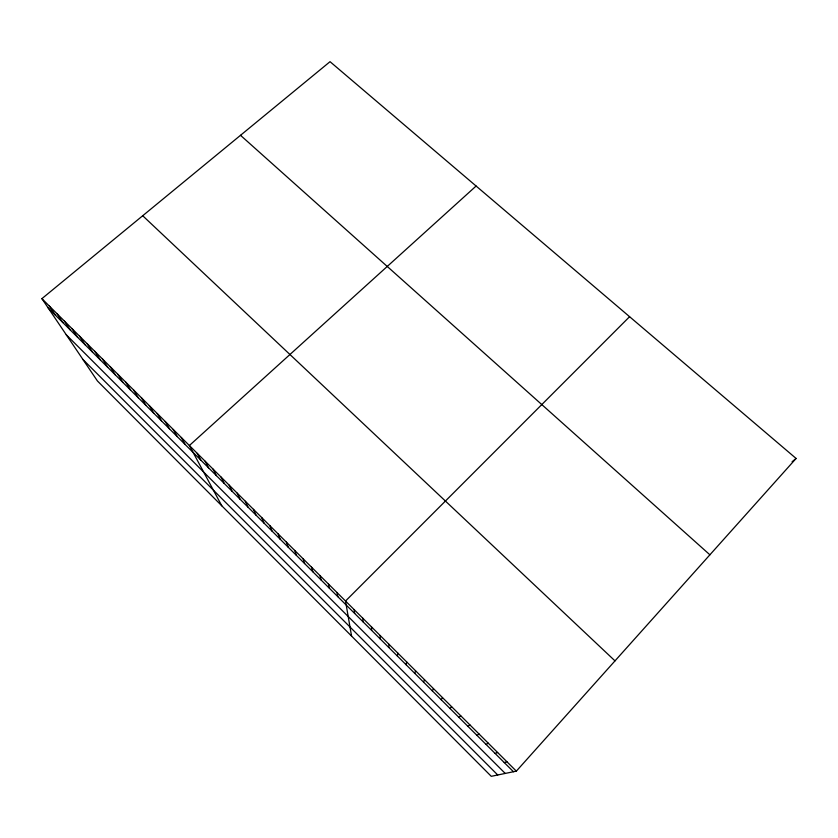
<?xml version="1.0" encoding="UTF-8"?>
<svg xmlns="http://www.w3.org/2000/svg" width="838" height="838" viewBox="0 0 838 838"><rect width="100%" height="100%" fill="white"/><g stroke="black" fill="none" stroke-linecap="round" stroke-linejoin="round"><path stroke-width="1.26" d="M380.201 638.912L380.211 635.56M388.79 647.481L388.979 644.296M397.422 656.081L397.799 653.074M406.095 664.723L406.65 661.894M414.81 673.417L415.554 670.756M423.567 682.142L424.499 679.66M432.366 690.91L433.476 688.616M441.207 699.72L442.506 697.604M450.079 708.571L451.577 706.644M516.344 771.138L796.1 458.459L330.036 61.677L41.9 298.653L97.438 380.976L491.267 776.323L516.344 771.138L41.9 298.653M459.004 717.464L460.701 715.715M629.589 316.701L345.528 601.035L351.572 636.084M476.099 186.036L189.378 445.523L221.808 505.827M467.971 726.399L469.856 724.839M792.109 461.728L796.1 458.459M476.979 735.376L479.064 734.015M486.03 744.406L488.313 743.222M495.132 753.467L497.615 752.482M504.267 762.58L506.959 761.784M240.506 135.306L709.901 554.808M142.711 215.743L614.998 660.878M48.185 307.965L513.453 771.735M66.233 334.729L505.22 773.432M82.878 359.408L497.73 774.982M49.348 306.079L55.507 315.266M56.837 313.527L62.86 322.599M64.348 321.017L70.256 329.963M71.9 328.527L77.672 337.368M79.484 336.08L85.13 344.795M87.1 343.674L92.62 352.253M94.757 351.29L100.141 359.753M102.446 358.947L107.693 367.285M110.166 366.635L115.277 374.848M117.928 374.366L122.903 382.442M125.721 382.128L130.56 390.079M133.546 389.921L138.249 397.746M141.413 397.757L145.98 405.445M149.311 405.623L153.731 413.176M157.251 413.532L161.535 420.948M165.233 421.472L169.36 428.752M173.236 429.454L177.227 436.598M181.291 437.467L185.125 444.475M197.255 453.368L200.806 460.093M205.174 461.256L208.578 467.845M213.135 469.175L216.382 475.628M221.127 477.136L224.228 483.442M229.151 485.129L232.105 491.298M237.217 493.163L240.024 499.186M245.325 501.239L247.975 507.105M253.464 509.336L255.957 515.066M261.645 517.486L263.98 523.069M269.857 525.667L272.036 531.093M278.111 533.879L280.122 539.159M286.397 542.144L288.262 547.266M294.725 550.44L296.422 555.405M303.094 558.768L304.634 563.586M311.506 567.148L312.878 571.799M319.948 575.559L321.153 580.053M328.444 584.002L329.47 588.349M336.97 592.497L337.829 596.677M354.139 609.603L354.663 613.458M362.791 618.214L363.137 621.901M371.475 626.866L371.643 630.385"/></g></svg>
